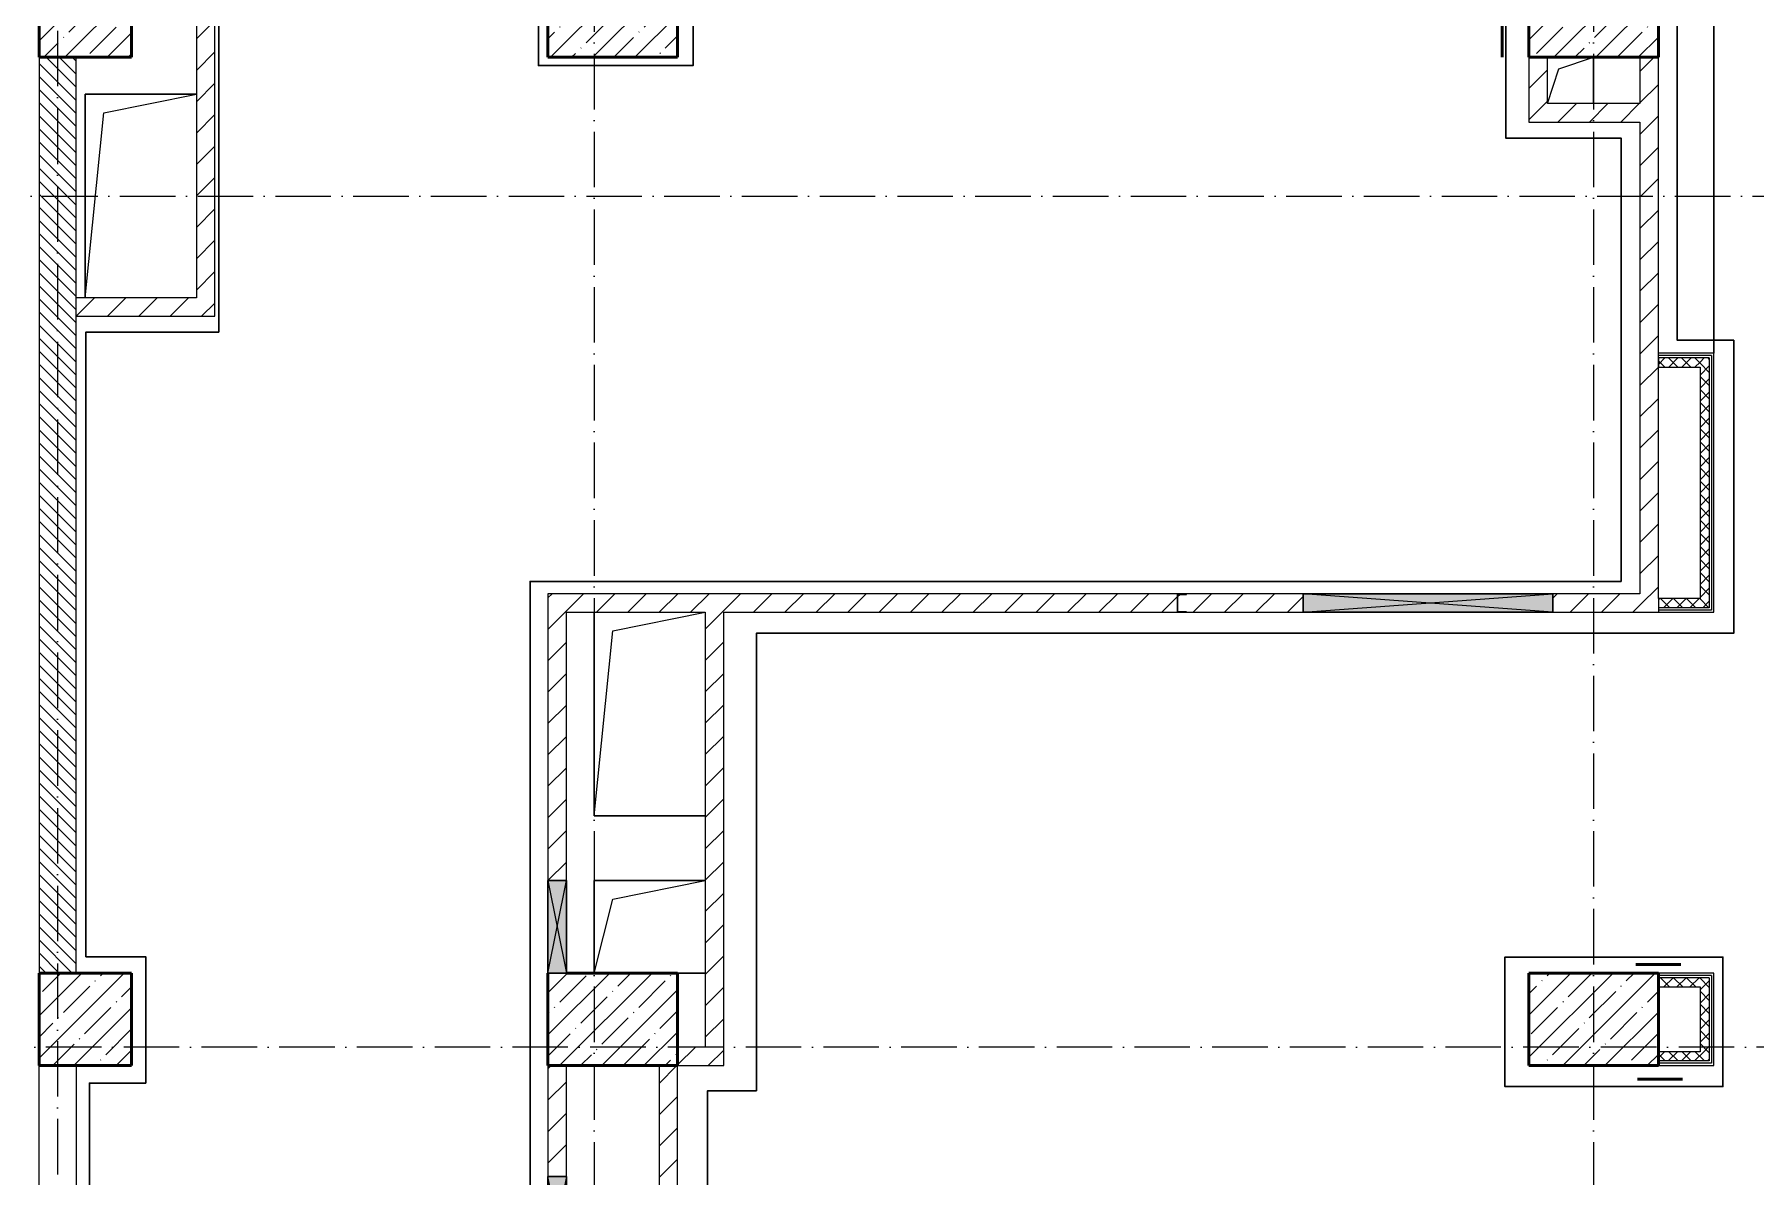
# Model space of a CAD drawing. Header units: millimetres. Extents: x -213536 to 1564669, y -45299 to 942238.
# Drawn here: x 619008 to 628308, y 640825 to 646999 of the extents above; entities that cross this region are included whole.
import ezdxf

# ---------------------------------------------------------------- set-up
doc = ezdxf.new("R2010")
doc.units = ezdxf.units.MM
doc.linetypes.add('50_200_ШТРИХ_1Т_ш5_п1_п1_', pattern=[700, 500, -100, 0, -100])
for name, color, linetype, lineweight in [('3.1) ЖБ окна 1.2 м', 102, 'Continuous', 30), ('8.1)', 2, 'Continuous', 50), ('8.2)', 3, 'Continuous', 50), ('8.3)', 5, 'Continuous', 50), ('8.4)', 6, 'Continuous', 50), ('A-DETL-GENF-OTLN', 7, 'Continuous', 9), ('A-FLOR-____-OTLN', 7, 'Continuous', 9), ('A-GENM-____-MCUT', 7, 'Continuous', 25), ('A-GENM-____-OTLN', 7, 'Continuous', 9), ('A-GENM-____-OTLN-1', 7, 'Continuous', 25), ('A-GLAZ-____-OTLN', 7, 'Continuous', 9), ('A-WALL-____-MCUT', 7, 'Continuous', 13), ('A-WALL-____-MCUT-1', 7, 'Continuous', 9), ('A-WALL-____-PATT-1', 7, 'Continuous', 9), ('A-WALL-FNSH-MCUT-1', 7, 'Continuous', 9), ('I-WALL-____-OTLN', 7, 'Continuous', 9), ('S-COLS-____-MCUT', 7, 'Continuous', 50), ('S-COLS-____-OTLN', 7, 'Continuous', 9), ('S-GRID-____-OTLN-1', 7, '50_200_ШТРИХ_1Т_ш5_п1_п1_', 9)]:
    doc.layers.add(name, color=color, linetype=linetype, lineweight=lineweight)
doc.layers.add('A-WALL-____-PATT-3', color=9, linetype='Continuous', lineweight=9, true_color=0x808080)
pattern_1 = [(45, (544282.64, 571544.04), (-84.85281, 84.85281), [])]
pattern_2 = [(45, (544282.637, 571544.04), (-35.35534, 35.35534), []), (135, (544282.637, 571544.04), (-35.35534, -35.35534), [])]

# ---------------------------------------------------------------- blocks, each defined once
blk = doc.blocks.new('BSC_Колонна _Прямоугольная - 500х500-V93-АР1_План отверстий 2 этажа в осях 1-64_Ю-ЯЯ')
at = {"layer": 'S-COLS-____-OTLN'}
h = blk.add_hatch(dxfattribs=at)
h.set_pattern_fill('FP_106', color=256, style=0, pattern_type=2)
h.set_pattern_definition([(45, (-75000, -75581.04), (-114.04925, 114.04925), []), (45, (-74885.95, -75581.04), (-114.04925, 114.04925), [201.613, -40.323, 3.353, -36.97])])
h.paths.add_polyline_path([(-250, -250), (250, -250), (250, 250), (-250, 250)], flags=0)
at = {"layer": 'S-COLS-____-MCUT'}
for p, q in [((250, 250), (-250, 250)), ((-250, 250), (-250, -250)), ((250, -250), (250, 250)), ((-250, -250), (250, -250))]:
    blk.add_line(p, q, dxfattribs=at)
blk = doc.blocks.new('BSC_Колонна _Прямоугольная - 500х500-V94-АР1_План отверстий 2 этажа в осях 1-64_Ю-ЯЯ')
at = {"layer": 'S-COLS-____-OTLN'}
h = blk.add_hatch(dxfattribs=at)
h.set_pattern_fill('FP_107', color=256, style=0, pattern_type=2)
h.set_pattern_definition([(45, (-75000, -70131.04), (-114.04925, 114.04925), []), (45, (-74885.95, -70131.04), (-114.04925, 114.04925), [201.613, -40.323, 3.353, -36.97])])
h.paths.add_polyline_path([(-250, -250), (250, -250), (250, 250), (-250, 250), (-250, 8.8)], flags=0)
at = {"layer": 'S-COLS-____-MCUT'}
for p, q in [((250, 250), (-250, 250)), ((-250, 250), (-250, -250)), ((250, -250), (250, 250)), ((-250, -250), (250, -250))]:
    blk.add_line(p, q, dxfattribs=at)
blk = doc.blocks.new('BSC_Колонна _Прямоугольная - 500х700-V132-АР1_План отверстий 2 этажа в осях 1-64_Ю-ЯЯ')
at = {"layer": 'S-COLS-____-OTLN'}
h = blk.add_hatch(dxfattribs=at)
h.set_pattern_fill('FP_145', color=256, style=0, pattern_type=2)
h.set_pattern_definition([(315, (-70131.04, 77850), (114.04925, 114.04925), []), (315, (-70131.04, 77735.95), (114.04925, 114.04925), [201.613, -40.323, 3.353, -36.97])])
h.paths.add_polyline_path([(-250, 350), (-250, -350), (250, -350), (250, 350), (8.8, 350)], flags=0)
at = {"layer": 'S-COLS-____-MCUT'}
for p, q in [((250, 350), (-250, 350)), ((-250, 350), (-250, -350)), ((250, -350), (250, 250)), ((-250, -350), (250, -350))]:
    blk.add_line(p, q, dxfattribs=at)
blk = doc.blocks.new('BSC_Колонна _Прямоугольная - 500х700-V133-АР1_План отверстий 2 этажа в осях 1-64_Ю-ЯЯ')
at = {"layer": 'S-COLS-____-OTLN'}
h = blk.add_hatch(dxfattribs=at)
h.set_pattern_fill('FP_146', color=256, style=0, pattern_type=2)
h.set_pattern_definition([(315, (-70131.04, 83150), (114.04925, 114.04925), []), (315, (-70131.04, 83035.95), (114.04925, 114.04925), [201.613, -40.323, 3.353, -36.97])])
h.paths.add_polyline_path([(-250, 350), (-250, -350), (250, -350), (250, 350), (8.8, 350)], flags=0)
at = {"layer": 'S-COLS-____-MCUT'}
for p, q in [((250, 350), (-250, 350)), ((-250, 350), (-250, -350)), ((250, -350), (250, 350)), ((-250, -350), (250, -350))]:
    blk.add_line(p, q, dxfattribs=at)
blk = doc.blocks.new('BSC_Колонна _Прямоугольная - 500х700-V135-АР1_План отверстий 2 этажа в осях 1-64_Ю-ЯЯ')
at = {"layer": 'S-COLS-____-OTLN'}
h = blk.add_hatch(dxfattribs=at)
h.set_pattern_fill('FP_148', color=256, style=0, pattern_type=2)
h.set_pattern_definition([(315, (-75581.04, 77850), (114.04925, 114.04925), []), (315, (-75581.04, 77735.95), (114.04925, 114.04925), [201.613, -40.323, 3.353, -36.97])])
h.paths.add_polyline_path([(-250, 350), (-250, -350), (250, -350), (250, 350)], flags=0)
at = {"layer": 'S-COLS-____-MCUT'}
for p, q in [((250, 350), (-250, 350)), ((-250, 350), (-250, -350)), ((250, -350), (250, 350)), ((-250, -350), (250, -350))]:
    blk.add_line(p, q, dxfattribs=at)
blk = doc.blocks.new('BSC_Колонна _Прямоугольная - 500х700-V136-АР1_План отверстий 2 этажа в осях 1-64_Ю-ЯЯ')
at = {"layer": 'S-COLS-____-OTLN'}
h = blk.add_hatch(dxfattribs=at)
h.set_pattern_fill('FP_149', color=256, style=0, pattern_type=2)
h.set_pattern_definition([(315, (-75581.04, 83150), (114.04925, 114.04925), []), (315, (-75581.04, 83035.95), (114.04925, 114.04925), [201.613, -40.323, 3.353, -36.97])])
h.paths.add_polyline_path([(-250, 350), (-250, -350), (250, -350), (250, 350)], flags=0)
at = {"layer": 'S-COLS-____-MCUT'}
for p, q in [((250, 350), (-250, 350)), ((-250, 350), (-250, -350)), ((250, -350), (250, 350)), ((-250, -350), (250, -350))]:
    blk.add_line(p, q, dxfattribs=at)
blk = doc.blocks.new('154_Фахверк_СКБ_Швеллер - Тип_100_3960-28318856-АР1_План отверстий 2 этажа в осях 1-64_Ю-ЯЯ')
at = {"layer": 'A-GENM-____-MCUT'}
for p, q in [((175, 50), (125, 50)), ((125, 50), (125, -50)), ((128, 47), (175, 47)), ((128, -47), (128, 47)), ((175, 47), (175, 50)), ((125, -50), (175, -50)), ((175, -47), (128, -47)), ((175, -50), (175, -47))]:
    blk.add_line(p, q, dxfattribs=at)
blk = doc.blocks.new('AR_Отверстие прямоугольное _в плите_ - AR_Отверстие прямоугольное _в плите_-30552653-АР1_План отверстий 2 этажа в осях 1-64_Ю-ЯЯ')
at = {"layer": 'A-GENM-____-OTLN'}
for p, q in [((300, 250), (-300, 250)), ((-300, 250), (-300, -250)), ((-200, 150), (300, 250)), ((-300, -250), (-200, 150)), ((150, -250), (300, -250))]:
    blk.add_line(p, q, dxfattribs=at)
blk = doc.blocks.new('AR_Отверстие прямоугольное _в плите_ - AR_Отверстие прямоугольное _в плите_-V181-АР1_План отверстий 2 этажа в осях 1-64_Ю-ЯЯ')
at = {"layer": 'A-GENM-____-OTLN'}
for p, q in [((-300, 550), (-300, -550)), ((-200, 450), (300, 550)), ((-300, -550), (-200, 450)), ((-300, -550), (300, -550))]:
    blk.add_line(p, q, dxfattribs=at)
blk = doc.blocks.new('AR_Отверстие прямоугольное _в плите_ - AR_Отверстие прямоугольное _в плите_-V182-АР1_План отверстий 2 этажа в осях 1-64_Ю-ЯЯ')
at = {"layer": 'A-GENM-____-OTLN'}
for p, q in [((-62.5, 62.5), (125, 125)), ((125, -125), (125, 125)), ((-125, -125), (-62.5, 62.5))]:
    blk.add_line(p, q, dxfattribs=at)
blk = doc.blocks.new('AR_Отверстие прямоугольное _в плите_ - AR_Отверстие прямоугольное _в плите_-V198-АР1_План отверстий 2 этажа в осях 1-64_Ю-ЯЯ')
at = {"layer": 'A-GENM-____-OTLN'}
for p, q in [((300, 550), (-300, 550)), ((-300, 550), (-300, -550)), ((-200, 450), (300, 550)), ((-300, -550), (-200, 450))]:
    blk.add_line(p, q, dxfattribs=at)
blk = doc.blocks.new('AR_Отверстие прямоугольное _в стене__БезПР - AR_Отверстие прямоугольное _в стене__БезПР-36789012-АР1_План отверстий 2 этажа в осях 1-64_Ю-ЯЯ')
at = {"layer": 'A-GLAZ-____-OTLN'}
blk.add_hatch(color=256, dxfattribs=at).paths.add_polyline_path([(675, 50), (-675, 50), (-675, -50), (675, -50)], flags=0)
at = {"layer": 'A-DETL-GENF-OTLN'}
for p, q in [((-675, -50), (-675, 50)), ((-675, 50), (675, 50)), ((675, 50), (-675, -50)), ((-675, 50), (675, -50)), ((675, 50), (-675, 50)), ((-675, 50), (-675, -50)), ((675, 50), (675, -50)), ((675, -50), (675, 50)), ((675, -50), (-675, -50)), ((-675, -50), (675, -50))]:
    blk.add_line(p, q, dxfattribs=at)
at = {"layer": 'A-GLAZ-____-OTLN'}
blk.add_line((675, 50), (-675, 50), dxfattribs=at)
blk = doc.blocks.new('AR_Отверстие прямоугольное _в стене__БезПР - AR_Отверстие прямоугольное _в стене__БезПР-36427725-АР1_План отверстий 2 этажа в осях 1-64_Ю-ЯЯ')
at = {"layer": 'A-GLAZ-____-OTLN'}
blk.add_hatch(color=256, dxfattribs=at).paths.add_polyline_path([(-250, 50), (-250, -50), (250, -50), (250, 50)], flags=0)
at = {"layer": 'A-DETL-GENF-OTLN'}
for p, q in [((-250, -50), (-250, 50)), ((-250, 50), (250, 50)), ((250, 50), (-250, -50)), ((-250, 50), (250, -50)), ((250, 50), (-250, 50)), ((-250, 50), (-250, -50)), ((250, 50), (250, -50)), ((250, -50), (250, 50)), ((250, -50), (-250, -50)), ((-250, -50), (250, -50))]:
    blk.add_line(p, q, dxfattribs=at)
at = {"layer": 'A-GLAZ-____-OTLN'}
blk.add_line((250, 50), (-250, 50), dxfattribs=at)
blk = doc.blocks.new('AR_Отверстие прямоугольное _в стене__БезПР - AR_Отверстие прямоугольное _в стене__БезПР-36788837-АР1_План отверстий 2 этажа в осях 1-64_Ю-ЯЯ')
at = {"layer": 'A-GLAZ-____-OTLN'}
blk.add_hatch(color=256, dxfattribs=at).paths.add_polyline_path([(250, -50), (250, 50), (-250, 50), (-250, -50)], flags=0)
at = {"layer": 'A-DETL-GENF-OTLN'}
for p, q in [((-250, -50), (-250, 50)), ((-250, 50), (250, 50)), ((250, 50), (-250, -50)), ((-250, 50), (250, -50)), ((250, 50), (-250, 50)), ((-250, 50), (-250, -50)), ((250, 50), (250, -50)), ((250, -50), (250, 50)), ((250, -50), (-250, -50)), ((-250, -50), (250, -50))]:
    blk.add_line(p, q, dxfattribs=at)
at = {"layer": 'A-GLAZ-____-OTLN'}
blk.add_line((250, 50), (-250, 50), dxfattribs=at)
blk = doc.blocks.new('2этаж')
at = {"layer": 'S-GRID-____-OTLN-1', "color": 251, "ltscale": 0.6, "true_color": 0x636466}
for p, q in [((62158.3, 549908.8), (62158.3, 498997)), ((67558.3, 549908.8), (67558.3, 498997)), ((59258.3, 549613.9), (59258.3, 499306.9)), ((18845.8, 533597), (88482.7, 533597)), ((88482.7, 528997), (33650.4, 528997))]:
    blk.add_line(p, q, dxfattribs=at)

msp = doc.modelspace()

# ---------------------------------------------------------------- hatches: boundary and pattern name
at = {"layer": 'A-WALL-____-PATT-1'}
h = msp.add_hatch(dxfattribs=at)
h.set_pattern_fill('FP_4', color=256, style=0, pattern_type=2)
h.set_pattern_definition(pattern_1)
h.paths.add_polyline_path([(619882.6, 645475.1), (619982.6, 645475.1), (619982.6, 647375.1), (619882.6, 647375.1), (619882.6, 645575.1)], flags=0)
h = msp.add_hatch(dxfattribs=at)
h.set_pattern_fill('FP_6', color=256, style=0, pattern_type=2)
h.set_pattern_definition([(135, (544282.637, 571544.04), (-35.35534, -35.35534), [])])
h.paths.add_polyline_path([(619232.6, 641925.1), (619232.6, 646875.1), (619032.6, 646875.1), (619032.6, 641925.1)], flags=0)
h = msp.add_hatch(dxfattribs=at)
h.set_pattern_fill('FP_4', color=256, style=0, pattern_type=2)
h.set_pattern_definition(pattern_1)
h.paths.add_polyline_path([(627182.6, 646625.1), (627182.6, 646875.1), (627082.6, 646875.1), (627082.6, 646625.1)], flags=0)
h = msp.add_hatch(dxfattribs=at)
h.set_pattern_fill('FP_4', color=256, style=0, pattern_type=2)
h.set_pattern_definition(pattern_1)
h.paths.add_polyline_path([(627682.6, 643875.1), (627782.6, 643875.1), (627782.6, 646875.1), (627682.6, 646875.1), (627682.6, 643975.1)], flags=0)
h = msp.add_hatch(dxfattribs=at)
h.set_pattern_fill('FP_4', color=256, style=0, pattern_type=2)
h.set_pattern_definition(pattern_1)
h.paths.add_polyline_path([(627682.6, 646525.1), (627682.6, 646625.1), (627082.6, 646625.1), (627082.6, 646525.1), (627340, 646525.1)], flags=0)
h = msp.add_hatch(dxfattribs=at)
h.set_pattern_fill('FP_4', color=256, style=0, pattern_type=2)
h.set_pattern_definition(pattern_1)
h.paths.add_polyline_path([(619882.6, 645475.1), (619882.6, 645575.1), (619232.6, 645575.1), (619232.6, 645475.1)], flags=0)
h = msp.add_hatch(dxfattribs=at)
h.set_pattern_fill('FP_4', color=256, style=0, pattern_type=2)
h.set_pattern_definition(pattern_1)
h.paths.add_polyline_path([(627682.6, 643875.1), (627682.6, 643975.1), (627212.6, 643975.1), (627212.6, 643875.1), (627340, 643875.1)], flags=0)
h.paths.add_polyline_path([(621782.6, 643875.1), (625182.6, 643875.1), (625182.6, 643975.1), (621782.6, 643975.1)], flags=0)
h.paths.add_polyline_path([(625862.6, 643875.1), (625862.6, 643975.1), (625232.6, 643975.1), (625232.6, 643972.1), (625185.6, 643972.1), (625185.6, 643878.1), (625232.6, 643878.1), (625232.6, 643875.1), (625572.5, 643875.1)], flags=0)
h = msp.add_hatch(dxfattribs=at)
h.set_pattern_fill('FP_4', color=256, style=0, pattern_type=2)
h.set_pattern_definition(pattern_1)
h.paths.add_polyline_path([(621782.6, 642425.1), (621882.6, 642425.1), (621882.6, 643875.1), (621782.6, 643875.1)], flags=0)
h = msp.add_hatch(dxfattribs=at)
h.set_pattern_fill('FP_4', color=256, style=0, pattern_type=2)
h.set_pattern_definition(pattern_1)
h.paths.add_polyline_path([(622732.6, 641425.1), (622732.6, 643875.1), (622632.6, 643875.1), (622632.6, 641425.1)], flags=0)
h = msp.add_hatch(dxfattribs=at)
h.set_pattern_fill('FP_4', color=256, style=0, pattern_type=2)
h.set_pattern_definition(pattern_1)
h.paths.add_polyline_path([(622632.6, 641425.1), (622632.6, 641525.1), (622482.6, 641525.1), (622482.6, 641425.1)], flags=0)
h = msp.add_hatch(dxfattribs=at)
h.set_pattern_fill('FP_4', color=256, style=0, pattern_type=2)
h.set_pattern_definition(pattern_1)
h.paths.add_polyline_path([(621782.6, 638625.1), (621882.6, 638625.1), (621882.6, 638725.1), (621782.6, 638725.1)], flags=0)
h.paths.add_polyline_path([(621882.6, 638925.1), (621882.6, 640325.1), (621782.6, 640325.1), (621782.6, 638925.1)], flags=0)
h.paths.add_polyline_path([(621782.6, 640825.1), (621882.6, 640825.1), (621882.6, 641425.1), (621782.6, 641425.1)], flags=0)
h = msp.add_hatch(dxfattribs=at)
h.set_pattern_fill('FP_4', color=256, style=0, pattern_type=2)
h.set_pattern_definition(pattern_1)
h.paths.add_polyline_path([(622482.6, 638625.1), (622482.6, 641425.1), (622382.6, 641425.1), (622382.6, 638625.1)], flags=0)
at = {"layer": 'A-WALL-____-PATT-3'}
h = msp.add_hatch(dxfattribs=at)
h.set_pattern_fill('FP_7', color=256, style=0, pattern_type=2)
h.set_pattern_definition(pattern_2)
h.paths.add_polyline_path([(628057.6, 643950.1), (628057.6, 645250.1), (628007.6, 645250.1), (628007.6, 643950.1)], flags=0)
h.paths.add_polyline_path([(628007.6, 648250.1), (628057.6, 648250.1), (628057.6, 649600.1), (628007.6, 649600.1), (628007.6, 648300.1)], flags=0)
h.paths.add_polyline_path([(628057.6, 652600.1), (628057.6, 653950.1), (628007.6, 653950.1), (628007.6, 652600.1)], flags=0)
h = msp.add_hatch(dxfattribs=at)
h.set_pattern_fill('FP_7', color=256, style=0, pattern_type=2)
h.set_pattern_definition(pattern_2)
h.paths.add_polyline_path([(628007.6, 645200.1), (628007.6, 645250.1), (627782.6, 645250.1), (627782.6, 645200.1)], flags=0)
h = msp.add_hatch(dxfattribs=at)
h.set_pattern_fill('FP_7', color=256, style=0, pattern_type=2)
h.set_pattern_definition(pattern_2)
h.paths.add_polyline_path([(628057.6, 643900.1), (628057.6, 643950.1), (627782.6, 643950.1), (627782.6, 643900.1)], flags=0)
h = msp.add_hatch(dxfattribs=at)
h.set_pattern_fill('FP_7', color=256, style=0, pattern_type=2)
h.set_pattern_definition(pattern_2)
h.paths.add_polyline_path([(628007.6, 641850.1), (628007.6, 641900.1), (627782.6, 641900.1), (627782.6, 641850.1)], flags=0)
h = msp.add_hatch(dxfattribs=at)
h.set_pattern_fill('FP_7', color=256, style=0, pattern_type=2)
h.set_pattern_definition(pattern_2)
h.paths.add_polyline_path([(628007.6, 641500.1), (628057.6, 641500.1), (628057.6, 641900.1), (628007.6, 641900.1), (628007.6, 641683.9)], flags=0)
h = msp.add_hatch(dxfattribs=at)
h.set_pattern_fill('FP_7', color=256, style=0, pattern_type=2)
h.set_pattern_definition(pattern_2)
h.paths.add_polyline_path([(628057.6, 641450.1), (628057.6, 641500.1), (627782.6, 641500.1), (627782.6, 641450.1)], flags=0)

# ---------------------------------------------------------------- linework, layer by layer
at = {"layer": '8.1)', "lineweight": 50}
for points in [[(626938.2, 646875.1), (626938.2, 647243.8)], [(627661.1, 641970.7), (627903.2, 641970.7)], [(627669.9, 641351.9), (627912, 641351.9)]]:
    msp.add_lwpolyline(points, dxfattribs=at)
at = {"layer": '8.2)', "lineweight": 30}
for p, q in [((620004, 647452.8), (620004, 645389.5)), ((626957.6, 646438.3), (626957.6, 647411.1)), ((627884.2, 647411.1), (627884.2, 646907.5)), ((620004, 645389.5), (619286, 645389.5)), ((628081.6, 645345.5), (628082.6, 645345.5)), ((619286, 642013.8), (619608.9, 642013.8)), ((619608.9, 642013.8), (619608.9, 641330.3)), ((621685.6, 641425.1), (621685.6, 641928.6)), ((619608.9, 641330.3), (619305, 641330.3))]:
    msp.add_line(p, q, dxfattribs=at)
for points in [[(621730.8, 647357.4), (621730.8, 646830.8), (622566.6, 646830.8), (622566.6, 647357.4)], [(627797.4, 642011.2), (626953, 642011.2), (626953, 641311.3), (627797.4, 641311.3)]]:
    msp.add_lwpolyline(points, dxfattribs=at)
at = {"layer": '8.3)', "lineweight": 30}
for p, q in [((620004, 647452.8), (620004, 645389.5)), ((626957.6, 646438.3), (626957.6, 646907.5)), ((627884.2, 646907.5), (627884.2, 645345.5)), ((627581.2, 646438.3), (626957.6, 646438.3)), ((627581.2, 644042), (627581.2, 646438.3)), ((620004, 645389.5), (619286, 645389.5)), ((619286, 645389.5), (619286, 642013.8)), ((627884.2, 645345.5), (628189.7, 645345.5)), ((628189.7, 645345.5), (628189.7, 643762.2)), ((621685.6, 638650.4), (621685.6, 644042)), ((621685.6, 644042), (627581.2, 644042)), ((628189.7, 643762.2), (622908.5, 643762.2)), ((622908.5, 643762.2), (622908.5, 641289)), ((622908.5, 641289), (622644.8, 641289)), ((622644.8, 641289), (622644.8, 638650.4))]:
    msp.add_line(p, q, dxfattribs=at)
msp.add_lwpolyline([(627797.4, 641311.3), (628131.5, 641311.3), (628131.5, 642011.2), (627797.4, 642011.2)], dxfattribs=at)
at = {"layer": '8.4)', "lineweight": 30}
for points in [[(627884.2, 648161.6), (627884.2, 645345.5), (628189.7, 645345.5), (628189.7, 643762.2), (622908.5, 643762.2), (622908.5, 641289), (622644.8, 641289), (622644.8, 638037.2), (621685.6, 638042.6), (621685.6, 644042), (627581.2, 644042), (627581.2, 646438.3), (626957.6, 646438.3), (626957.6, 651297.2)], [(620004, 647452.8), (620004, 645389.5), (619286, 645389.5), (619286, 642013.8), (619608.9, 642013.8), (619608.9, 641330.3), (619305, 641330.3), (619305, 639321.2), (619604.3, 639321.2), (619604.3, 638649.7), (619354.5, 638649.7), (619354.5, 635894.1)]]:
    msp.add_lwpolyline(points, dxfattribs=at)
msp.add_lwpolyline([(626953, 641311.3), (628131.5, 641311.3), (628131.5, 642011.2), (626953, 642011.2)], close=True, dxfattribs=at)
at = {"layer": 'A-FLOR-____-OTLN'}
for p, q in [((628081.6, 645275.1), (628081.6, 648225.1)), ((627432.6, 646875.1), (627432.6, 646625.1)), ((619282.6, 646675.1), (619882.6, 646675.1)), ((619282.6, 645575.1), (619282.6, 646675.1)), ((622032.6, 642775.1), (622032.6, 643875.1)), ((622632.6, 642775.1), (622032.6, 642775.1)), ((622032.6, 642425.1), (622632.6, 642425.1)), ((622032.6, 641925.1), (622032.6, 642425.1)), ((622632.6, 641925.1), (622482.6, 641925.1))]:
    msp.add_line(p, q, dxfattribs=at)
at = {"layer": 'A-WALL-____-MCUT'}
for p, q in [((619032.6, 646875.1), (619032.6, 641925.1)), ((619232.6, 641925.1), (619232.6, 646875.1)), ((627782.6, 645250.1), (627782.6, 645200.1)), ((628057.6, 645250.1), (627782.6, 645250.1)), ((628057.6, 645250.1), (628057.6, 643900.1)), ((627782.6, 645200.1), (628007.6, 645200.1)), ((628007.6, 645200.1), (628007.6, 643950.1)), ((628007.6, 643950.1), (627782.6, 643950.1)), ((627782.6, 643950.1), (627782.6, 643900.1)), ((628057.6, 643900.1), (627782.6, 643900.1)), ((628057.6, 641900.1), (627782.6, 641900.1)), ((628057.6, 641900.1), (628057.6, 641450.1)), ((627782.6, 641850.1), (628007.6, 641850.1)), ((628007.6, 641850.1), (628007.6, 641500.1)), ((628007.6, 641500.1), (627782.6, 641500.1)), ((628057.6, 641450.1), (627782.6, 641450.1))]:
    msp.add_line(p, q, dxfattribs=at)
at = {"layer": 'A-WALL-____-MCUT-1'}
for p, q in [((628070.1, 645262.6), (627782.6, 645262.6)), ((628070.1, 645262.6), (628070.1, 643887.6)), ((628070.1, 643887.6), (627782.6, 643887.6)), ((628070.1, 641912.6), (627782.6, 641912.6)), ((628070.1, 641912.6), (628070.1, 641437.6)), ((628070.1, 641437.6), (627782.6, 641437.6))]:
    msp.add_line(p, q, dxfattribs=at)
at = {"layer": 'A-WALL-FNSH-MCUT-1'}
for p, q in [((619982.6, 645475.1), (619982.6, 647375.1)), ((619882.6, 647275.1), (619882.6, 645575.1)), ((627082.6, 646875.1), (627082.6, 646525.1)), ((627182.6, 646625.1), (627182.6, 646875.1)), ((627682.6, 646875.1), (627682.6, 646625.1)), ((627782.6, 643950.1), (627782.6, 646875.1)), ((627682.6, 646625.1), (627182.6, 646625.1)), ((627082.6, 646525.1), (627682.6, 646525.1)), ((627682.6, 646525.1), (627682.6, 643975.1)), ((619882.6, 645575.1), (619232.6, 645575.1)), ((619232.6, 645475.1), (619982.6, 645475.1)), ((628082.6, 645275.1), (627782.6, 645275.1)), ((628082.6, 643875.1), (628082.6, 645275.1)), ((625182.6, 643975.1), (621782.6, 643975.1)), ((621782.6, 643975.1), (621782.6, 642425.1)), ((625862.6, 643975.1), (625232.6, 643975.1)), ((627682.6, 643975.1), (627212.6, 643975.1)), ((621882.6, 643875.1), (622632.6, 643875.1)), ((621882.6, 642425.1), (621882.6, 643875.1)), ((622632.6, 643875.1), (622632.6, 641525.1)), ((622732.6, 641425.1), (622732.6, 643875.1)), ((622732.6, 643875.1), (625182.6, 643875.1)), ((625232.6, 643875.1), (625862.6, 643875.1)), ((627212.6, 643875.1), (628082.6, 643875.1)), ((627782.6, 643900.1), (627782.6, 643875.1)), ((628082.6, 641925.1), (627782.6, 641925.1)), ((628082.6, 641425.1), (628082.6, 641925.1)), ((622632.6, 641525.1), (622482.6, 641525.1)), ((621782.6, 641425.1), (621782.6, 640825.1)), ((621882.6, 640825.1), (621882.6, 641425.1)), ((622382.6, 641425.1), (622382.6, 638625.1)), ((622482.6, 641425.1), (622732.6, 641425.1)), ((622482.6, 638625.1), (622482.6, 641425.1)), ((627782.6, 641425.1), (628082.6, 641425.1))]:
    msp.add_line(p, q, dxfattribs=at)
at = {"layer": 'I-WALL-____-OTLN'}
for p, q in [((628082.6, 648225.1), (628082.6, 645275.1)), ((619032.6, 639225.1), (619032.6, 641425.1)), ((619232.6, 641425.1), (619232.6, 639225.1))]:
    msp.add_line(p, q, dxfattribs=at)

# ---------------------------------------------------------------- block references
at = {"layer": '3.1) ЖБ окна 1.2 м'}
msp.add_blockref('2этаж', (559874.3, 112528.1), dxfattribs=at)
at = {"layer": 'A-GENM-____-OTLN'}
for name, p in [('AR_Отверстие прямоугольное _в плите_ - AR_Отверстие прямоугольное _в плите_-V182-АР1_План отверстий 2 этажа в осях 1-64_Ю-ЯЯ', (627307.6, 646750.1)), ('AR_Отверстие прямоугольное _в плите_ - AR_Отверстие прямоугольное _в плите_-V198-АР1_План отверстий 2 этажа в осях 1-64_Ю-ЯЯ', (619582.6, 646125.1)), ('AR_Отверстие прямоугольное _в плите_ - AR_Отверстие прямоугольное _в плите_-V181-АР1_План отверстий 2 этажа в осях 1-64_Ю-ЯЯ', (622332.6, 643325.1)), ('AR_Отверстие прямоугольное _в плите_ - AR_Отверстие прямоугольное _в плите_-30552653-АР1_План отверстий 2 этажа в осях 1-64_Ю-ЯЯ', (622332.6, 642175.1))]:
    msp.add_blockref(name, p, dxfattribs=at)
at = {"layer": 'A-GENM-____-OTLN-1'}
msp.add_blockref('154_Фахверк_СКБ_Швеллер - Тип_100_3960-28318856-АР1_План отверстий 2 этажа в осях 1-64_Ю-ЯЯ', (625057.6, 643925.1), dxfattribs=at)
at = {"layer": 'A-GLAZ-____-OTLN'}
for name, p, rotation in [('AR_Отверстие прямоугольное _в стене__БезПР - AR_Отверстие прямоугольное _в стене__БезПР-36789012-АР1_План отверстий 2 этажа в осях 1-64_Ю-ЯЯ', (626537.6, 643925.1), 180), ('AR_Отверстие прямоугольное _в стене__БезПР - AR_Отверстие прямоугольное _в стене__БезПР-36427725-АР1_План отверстий 2 этажа в осях 1-64_Ю-ЯЯ', (621832.6, 642175.1), 90.00000000000058), ('AR_Отверстие прямоугольное _в стене__БезПР - AR_Отверстие прямоугольное _в стене__БезПР-36788837-АР1_План отверстий 2 этажа в осях 1-64_Ю-ЯЯ', (621832.6, 640575.1), 269.9999999999994)]:
    msp.add_blockref(name, p, dxfattribs=dict(at, rotation=rotation))
at = {"layer": 'S-COLS-____-OTLN'}
for name, p in [('BSC_Колонна _Прямоугольная - 500х500-V93-АР1_План отверстий 2 этажа в осях 1-64_Ю-ЯЯ', (619282.6, 647125.1)), ('BSC_Колонна _Прямоугольная - 500х500-V94-АР1_План отверстий 2 этажа в осях 1-64_Ю-ЯЯ', (619282.6, 641675.1))]:
    msp.add_blockref(name, p, dxfattribs=at)
at = {"layer": 'S-COLS-____-OTLN', "rotation": 89.9999999999999}
for name, p in [('BSC_Колонна _Прямоугольная - 500х700-V135-АР1_План отверстий 2 этажа в осях 1-64_Ю-ЯЯ', (622132.6, 647125.1)), ('BSC_Колонна _Прямоугольная - 500х700-V136-АР1_План отверстий 2 этажа в осях 1-64_Ю-ЯЯ', (627432.6, 647125.1)), ('BSC_Колонна _Прямоугольная - 500х700-V132-АР1_План отверстий 2 этажа в осях 1-64_Ю-ЯЯ', (622132.6, 641675.1)), ('BSC_Колонна _Прямоугольная - 500х700-V133-АР1_План отверстий 2 этажа в осях 1-64_Ю-ЯЯ', (627432.6, 641675.1))]:
    msp.add_blockref(name, p, dxfattribs=at)

doc.saveas('drawing.dxf')
